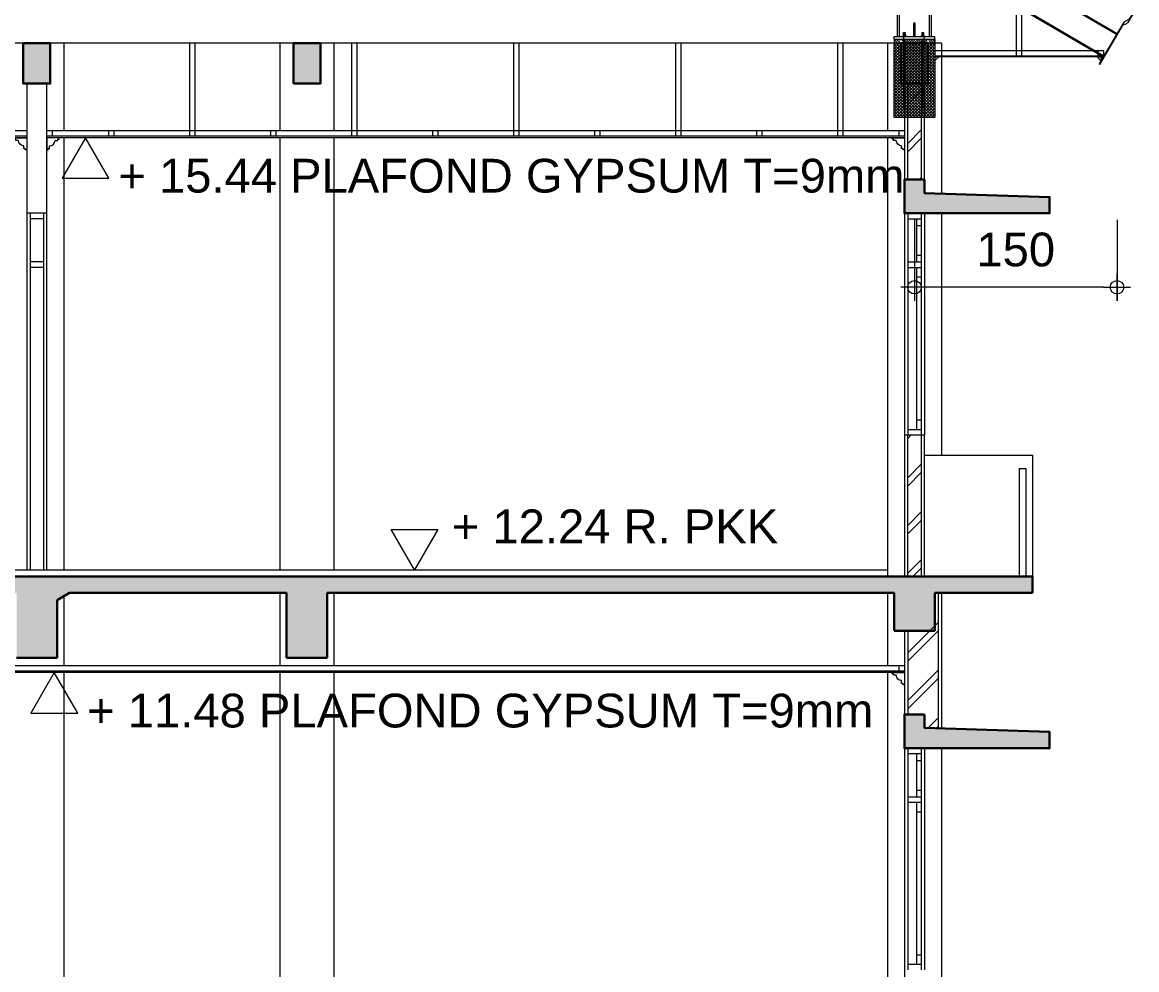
# Model space of a CAD drawing. Header units: millimetres. Extents: x -11 to 1625, y -267 to 180.
# Drawn here: x 1182.13 to 1190.38, y 158.82 to 165.83 of the extents above; entities that cross this region are included whole.
import ezdxf

# ---------------------------------------------------------------- set-up
doc = ezdxf.new("R2010")
doc.units = ezdxf.units.MM
for name, color, linetype, lineweight in [('ars', 11, 'Continuous', 5), ('blk', 1, 'Continuous', 30), ('kap', 71, 'Continuous', 15), ('kus', 63, 'Continuous', 15), ('lan', 7, 'Continuous', 15), ('not', 7, 'Continuous', 20), ('pla', 213, 'Continuous', 15), ('sol kol', 8, 'Continuous', 0), ('tem', 5, 'Continuous', 20), ('u', 6, 'Continuous', 20)]:
    doc.layers.add(name, color=color, linetype=linetype, lineweight=lineweight)
doc.styles.add('S', font='SIMPLEX', dxfattribs={"width": 1.1})
doc.styles.get("Standard").update_dxf_attribs({"font": 'ARIALUNI.TTF'})
doc.dimstyles.new('SK100', dxfattribs={"dimtxt": 0.25, "dimasz": 0.1, "dimexe": 0.1, "dimexo": 0, "dimgap": 0.15, "dimtad": 1, "dimdec": 0, "dimlfac": 100, "dimzin": 12, "dimdsep": 46, "dimtxsty": 'Standard', "dimblk": 'BULAT', "dimcen": 0.1, "dimclrd": 256, "dimclre": 256, "dimclrt": 256, "dimadec": 0, "dimazin": 3, "dimtfac": 1, "dimtdec": 0, "dimtofl": 0, "dimtmove": 0, "dimatfit": 3, "dimldrblk": 'BULAT', "dimfxl": 0, "dimtolj": 1, "dimtzin": 0, "dimlwd": -1, "dimlwe": -1, "dimarcsym": 0})

# ---------------------------------------------------------------- blocks, each defined once
blk = doc.blocks.new('PEILA')
blk.add_lwpolyline([(-0.1875, -0.3248), (0.1875, -0.3248), (0, 0)], close=True)
at = {"style": 'S', "width": 1.1, "flags": 4}
blk.add_attdef('CAT', (0.2652, -0.2887), '', height=0.2, dxfattribs=at)
blk = doc.blocks.new('PEIL')
blk.add_lwpolyline([(-0.1875, 0.3248), (0.1875, 0.3248), (0, 0)], close=True)
at = {"style": 'S', "width": 1.1, "flags": 4}
blk.add_attdef('CAT', (0.2652, 0.0361), '', height=0.2, dxfattribs=at)
blk = doc.blocks.new('BULAT')
for p, q in [((0, -1), (0, 1)), ((-1, 0), (1, 0))]:
    blk.add_line(p, q)
blk.add_circle((0, 0), 0.5)
blk = doc.blocks.new('*D1464')
at = {"layer": 'Defpoints', "color": 0, "ltscale": 0.15}
for p in [(1188.737, 164.3694), (1190.237, 164.3694), (1188.737, 163.8694)]:
    blk.add_point(p, dxfattribs=at)
at = {"layer": 'u', "ltscale": 0.15}
for p, q in [((1188.737, 164.3694), (1188.737, 163.7694)), ((1190.237, 164.3694), (1190.237, 163.7694)), ((1190.137, 163.8694), (1188.837, 163.8694))]:
    blk.add_line(p, q, dxfattribs=at)
at = {"layer": 'u', "ltscale": 0.15, "xscale": 0.1, "yscale": 0.1, "zscale": 0.1, "rotation": 180}
blk.add_blockref('BULAT', (1188.737, 163.8694), dxfattribs=at)
at = {"layer": 'u', "ltscale": 0.15, "xscale": 0.1, "yscale": 0.1, "zscale": 0.1}
blk.add_blockref('BULAT', (1190.237, 163.8694), dxfattribs=at)
at = {"layer": 'u', "ltscale": 0.15, "insert": (1189.487, 164.1472), "char_height": 0.25, "attachment_point": 5}
blk.add_mtext('\\A1;150', dxfattribs=at)
blk = doc.blocks.new('KUDA-2')
h = blk.add_hatch()
h.set_pattern_fill('ANSI31', color=256, scale=0.2, style=0)
h.set_pattern_definition([(135, (1012.7504, 147.303582), (0.0176776695, 0.0176776695), [])])
h.paths.add_polyline_path([(22.112, 1.16), (22.488, 1.16), (22.488, 1.1), (22.112, 1.1)])
h.paths.add_polyline_path([(22.6, 1.16), (22.6, 1.1), (22.512, 1.1), (22.512, 1.16)])
h.paths.add_polyline_path([(22, 1.1), (22, 1.16), (22.088, 1.16), (22.088, 1.1)])
at = {"ltscale": 0.01}
h = blk.add_hatch(dxfattribs=at)
h.set_pattern_fill('ANSI37,_O', color=256, scale=0.01)
h.set_pattern_definition([(135, (4195.188126, -744.958258), (0.0224506403, 0.0224506403), []), (45, (4195.188126, -744.958258), (0.0224506403, -0.0224506403), [])])
h.paths.add_polyline_path([(22.6, 0), (22, 0), (22, 1.1), (22.6, 1.1)])
at = {"ltscale": 10}
for p, q in [((11.55, 9.291), (25.3, 1.244)), ((22.05, 1.2), (22.05, 3.146)), ((22.08, 1.2), (22.08, 3.129)), ((22.52, 1.2), (22.52, 2.871)), ((22.55, 1.2), (22.55, 2.854)), ((22.55, 2.835), (25.292, 1.231)), ((22.55, 2.409), (25.106, 0.913)), ((22.55, 2.39), (25.098, 0.899)), ((25.3, 1.244), (25.098, 0.899))]:
    blk.add_line(p, q, dxfattribs=at)
at = {"color": 0, "linetype": 'Continuous'}
for p, q in [((22.29, 1.4), (22.31, 1.4)), ((22.29, 1.2), (22.29, 1.4)), ((22.31, 1.2), (22.31, 1.4))]:
    blk.add_line(p, q, dxfattribs=at)
for p, q in [((22, 1.2), (22.6, 1.2)), ((22, 1.16), (22, 1.2)), ((22, 1.16), (22.6, 1.16)), ((22.138, 1.255), (22.162, 1.254)), ((22.138, 1.252), (22.162, 1.25)), ((22.162, 1.247), (22.138, 1.249)), ((22.162, 1.244), (22.138, 1.246)), ((22.162, 1.241), (22.138, 1.242)), ((22.162, 1.238), (22.138, 1.239)), ((22.162, 1.235), (22.138, 1.236)), ((22.162, 1.232), (22.138, 1.233)), ((22.162, 1.228), (22.138, 1.23)), ((22.162, 1.225), (22.138, 1.226)), ((22.162, 1.222), (22.138, 1.223)), ((22.162, 1.219), (22.138, 1.22)), ((22.162, 1.216), (22.138, 1.217)), ((22.139, 1.253), (22.16, 1.252)), ((22.139, 1.25), (22.16, 1.249)), ((22.16, 1.246), (22.139, 1.247)), ((22.16, 1.243), (22.139, 1.244)), ((22.16, 1.24), (22.139, 1.241)), ((22.16, 1.236), (22.139, 1.237)), ((22.16, 1.233), (22.139, 1.234)), ((22.16, 1.23), (22.139, 1.231)), ((22.16, 1.227), (22.139, 1.228)), ((22.16, 1.224), (22.139, 1.225)), ((22.16, 1.221), (22.139, 1.221)), ((22.16, 1.217), (22.139, 1.218)), ((22.413, 1.255), (22.437, 1.254)), ((22.413, 1.252), (22.437, 1.25)), ((22.437, 1.247), (22.413, 1.249)), ((22.437, 1.244), (22.413, 1.246)), ((22.437, 1.241), (22.413, 1.242)), ((22.437, 1.238), (22.413, 1.239)), ((22.437, 1.235), (22.413, 1.236)), ((22.437, 1.232), (22.413, 1.233)), ((22.437, 1.228), (22.413, 1.23)), ((22.437, 1.225), (22.413, 1.226)), ((22.437, 1.222), (22.413, 1.223)), ((22.437, 1.219), (22.413, 1.22)), ((22.437, 1.216), (22.413, 1.217)), ((22.414, 1.253), (22.435, 1.252)), ((22.414, 1.25), (22.435, 1.249)), ((22.435, 1.246), (22.414, 1.247)), ((22.435, 1.243), (22.414, 1.244)), ((22.435, 1.24), (22.414, 1.241)), ((22.435, 1.236), (22.414, 1.237)), ((22.435, 1.233), (22.414, 1.234)), ((22.435, 1.23), (22.414, 1.231)), ((22.435, 1.227), (22.414, 1.228)), ((22.435, 1.224), (22.414, 1.225)), ((22.435, 1.221), (22.414, 1.221)), ((22.435, 1.217), (22.414, 1.218)), ((22.6, 1.16), (22.6, 1.2)), ((22, 1.1), (22.6, 1.1))]:
    blk.add_line(p, q)
at = {"color": 8}
for p, q in [((22, 1.16), (22, 1.1)), ((22.6, 1.16), (22.6, 1.1))]:
    blk.add_line(p, q, dxfattribs=at)
for points in [[(22.178, 1.2), (22.178, 1.203), (22.122, 1.203), (22.122, 1.2)], [(22.14, 1.214), (22.132, 1.215), (22.13, 1.214), (22.13, 1.205), (22.132, 1.203), (22.14, 1.205)], [(22.13, 1.215), (22.13, 1.203), (22.17, 1.203), (22.17, 1.215)], [(22.155, 1.215), (22.15, 1.215), (22.145, 1.215), (22.14, 1.214), (22.14, 1.205), (22.145, 1.203), (22.15, 1.203), (22.155, 1.203), (22.16, 1.205), (22.16, 1.214)], [(22.16, 1.214), (22.167, 1.215), (22.17, 1.214), (22.17, 1.205), (22.167, 1.203), (22.16, 1.205)], [(22.453, 1.2), (22.453, 1.203), (22.397, 1.203), (22.397, 1.2)], [(22.415, 1.214), (22.407, 1.215), (22.405, 1.214), (22.405, 1.205), (22.407, 1.203), (22.415, 1.205)], [(22.445, 1.215), (22.445, 1.203), (22.405, 1.203), (22.405, 1.215)], [(22.42, 1.215), (22.425, 1.215), (22.43, 1.215), (22.435, 1.214), (22.435, 1.205), (22.43, 1.203), (22.425, 1.203), (22.42, 1.203), (22.415, 1.205), (22.415, 1.214)], [(22.435, 1.214), (22.442, 1.215), (22.445, 1.214), (22.445, 1.205), (22.442, 1.203), (22.435, 1.205)], [(22.6, 0), (22, 0), (22, 1.1), (22.6, 1.1)]]:
    blk.add_lwpolyline(points, close=True)
for points in [[(22.139, 1.215), (22.138, 1.217), (22.139, 1.218), (22.138, 1.22), (22.139, 1.221), (22.138, 1.223), (22.139, 1.225), (22.138, 1.226), (22.139, 1.228), (22.138, 1.23), (22.139, 1.231), (22.138, 1.233), (22.139, 1.234), (22.138, 1.236), (22.139, 1.237), (22.138, 1.239), (22.139, 1.241), (22.138, 1.242), (22.139, 1.244), (22.138, 1.246), (22.139, 1.247), (22.138, 1.249), (22.139, 1.25), (22.138, 1.252), (22.139, 1.253), (22.138, 1.255), (22.16, 1.255), (22.162, 1.254), (22.16, 1.252), (22.162, 1.25), (22.16, 1.249), (22.162, 1.247), (22.16, 1.246), (22.162, 1.244), (22.16, 1.243), (22.162, 1.241), (22.16, 1.24), (22.162, 1.238), (22.16, 1.236), (22.162, 1.235), (22.16, 1.233), (22.162, 1.232), (22.16, 1.23), (22.162, 1.228), (22.16, 1.227), (22.162, 1.225), (22.16, 1.224), (22.162, 1.222), (22.16, 1.221), (22.162, 1.219), (22.16, 1.217), (22.162, 1.216), (22.161, 1.215)], [(22.138, 1.215), (22.138, 0.129)], [(22.162, 1.2), (22.162, 1.215)], [(22.162, 0.129), (22.162, 1.16)], [(22.414, 1.215), (22.413, 1.217), (22.414, 1.218), (22.413, 1.22), (22.414, 1.221), (22.413, 1.223), (22.414, 1.225), (22.413, 1.226), (22.414, 1.228), (22.413, 1.23), (22.414, 1.231), (22.413, 1.233), (22.414, 1.234), (22.413, 1.236), (22.414, 1.237), (22.413, 1.239), (22.414, 1.241), (22.413, 1.242), (22.414, 1.244), (22.413, 1.246), (22.414, 1.247), (22.413, 1.249), (22.414, 1.25), (22.413, 1.252), (22.414, 1.253), (22.413, 1.255), (22.435, 1.255), (22.437, 1.254), (22.435, 1.252), (22.437, 1.25), (22.435, 1.249), (22.437, 1.247), (22.435, 1.246), (22.437, 1.244), (22.435, 1.243), (22.437, 1.241), (22.435, 1.24), (22.437, 1.238), (22.435, 1.236), (22.437, 1.235), (22.435, 1.233), (22.437, 1.232), (22.435, 1.23), (22.437, 1.228), (22.435, 1.227), (22.437, 1.225), (22.435, 1.224), (22.437, 1.222), (22.435, 1.221), (22.437, 1.219), (22.435, 1.217), (22.437, 1.216), (22.436, 1.215)], [(22.413, 1.2), (22.413, 1.215)], [(22.413, 0.129), (22.413, 1.16)], [(22.437, 1.215), (22.437, 0.129)]]:
    blk.add_lwpolyline(points)

msp = doc.modelspace()

# ---------------------------------------------------------------- hatches: boundary and pattern name
at = {"layer": 'ars'}
h = msp.add_hatch(dxfattribs=at)
h.set_pattern_fill('TEMBOK', color=256, scale=0.25)
h.set_pattern_definition([(45, (1174.74117, 112.0977), (-0.1767767, 0.1767767), []), (45, (1174.80367, 112.0977), (-0.1767767, 0.1767767), [])])
h.paths.add_polyline_path([(1188.6869536, 164.6666993), (1188.7869536, 164.6666993), (1188.7869536, 165.3766993), (1188.6869536, 165.3766993)])
h.paths.add_polyline_path([(1188.7869536, 162.7766993), (1188.6869536, 162.7766993), (1188.6869536, 161.7266993), (1188.7869536, 161.7266993)])
h = msp.add_hatch(dxfattribs=at)
h.set_pattern_fill('TEMBOK', color=256, scale=0.25)
h.set_pattern_definition([(45, (1174.74117, 110.4477), (-0.1767767, 0.1767767), []), (45, (1174.80367, 110.4477), (-0.1767767, 0.1767767), [])])
h.paths.add_polyline_path([(1188.6869536, 160.7066993), (1188.8119536, 160.7066993), (1188.8119536, 160.6066993), (1188.9119536, 160.603456), (1188.9119536, 161.6066993), (1188.6869536, 161.3266993)])
at = {"layer": 'sol kol'}
h = msp.add_hatch(color=256, dxfattribs=at)
h.dxf.hatch_style = 1
h.paths.add_polyline_path([(1182.1369536, 165.3766993), (1182.3369536, 165.3766993), (1182.3369536, 165.6766993), (1182.1369536, 165.6766993)])
h = msp.add_hatch(color=256, dxfattribs=at)
h.dxf.hatch_style = 1
h.paths.add_polyline_path([(1182.1369536, 165.6766993), (1182.3369536, 165.6766993), (1182.3369536, 165.3766993), (1182.1369536, 165.3766993)])
h = msp.add_hatch(color=256, dxfattribs=at)
h.dxf.hatch_style = 1
h.paths.add_polyline_path([(1184.3369536, 165.6766993), (1184.1369536, 165.6766993), (1184.1369536, 165.3766993), (1184.3369536, 165.3766993)])
h = msp.add_hatch(color=256, dxfattribs=at)
h.dxf.hatch_style = 1
h.paths.add_polyline_path([(1184.3369536, 165.6766993), (1184.1369536, 165.6766993), (1184.1369536, 165.3766993), (1184.3369536, 165.3766993)])
h = msp.add_hatch(color=256, dxfattribs=at)
h.dxf.hatch_style = 1
h.paths.add_polyline_path([(1188.8369536, 165.6766993), (1188.6369536, 165.6766993), (1188.6369536, 165.3766993), (1188.8369536, 165.3766993)])
h = msp.add_hatch(color=256, dxfattribs=at)
h.dxf.hatch_style = 1
h.paths.add_polyline_path([(1188.8369536, 165.6766993), (1188.6369536, 165.6766993), (1188.6369536, 165.3766993), (1188.8369536, 165.3766993)])
h = msp.add_hatch(color=256, dxfattribs=at)
h.dxf.hatch_style = 1
h.paths.add_polyline_path([(1188.8119536, 164.5666993), (1188.8119536, 164.6666993), (1188.6619536, 164.6666993), (1188.6619536, 164.4166993), (1189.7369536, 164.4166993), (1189.7369536, 164.5366993)])
h = msp.add_hatch(color=256, dxfattribs=at)
h.dxf.hatch_style = 1
h.paths.add_polyline_path([(1182.0869536, 161.1266993), (1182.3869536, 161.1266993), (1182.3869536, 161.5517707), (1182.4785012, 161.6066993), (1184.0869536, 161.6066993), (1184.0869536, 161.1266993), (1184.3869536, 161.1266993), (1184.3869536, 161.6066993), (1188.5869536, 161.6066993), (1188.5869536, 161.3266993), (1188.8869536, 161.3266993), (1188.8869536, 161.6066993), (1189.6119536, 161.6066993), (1189.6119536, 161.7266993), (1180.4619536, 161.7266993), (1180.4619536, 160.9266993), (1180.5619536, 160.9266993), (1180.5619536, 161.1266993), (1180.6119536, 161.1266993), (1180.6119536, 161.6066993), (1182.0869536, 161.6066993)])
h = msp.add_hatch(color=256, dxfattribs=at)
h.dxf.hatch_style = 1
h.paths.add_polyline_path([(1188.8119536, 160.7066993), (1188.6619536, 160.7066993), (1188.6619536, 160.4566993), (1189.7369536, 160.4566993), (1189.7369536, 160.5766993), (1188.8119536, 160.6066993)])

# ---------------------------------------------------------------- linework, layer by layer
at = {"layer": 'ars'}
for p, q in [((1190.1359407, 165.5762809), (1188.8869536, 165.5762809)), ((1182.1619536, 164.9766993), (1180.6119536, 164.9766993)), ((1188.6619536, 164.9766993), (1182.3119536, 164.9766993)), ((1188.6619536, 164.9766993), (1182.3119536, 164.9766993)), ((1188.9119536, 161.6066993), (1188.9119536, 160.603456)), ((1188.6869536, 161.3266993), (1188.6869536, 160.7066993)), ((1188.6619536, 161.0166993), (1180.5619536, 161.0166993))]:
    msp.add_line(p, q, dxfattribs=at)
msp.add_lwpolyline([(1190.1104642, 165.51854), (1190.2846314, 165.8160288, 0.414213562), (1190.291472, 165.8178192, 0.296440068), (1190.3127929, 165.828516), (1190.3171084, 165.8259909), (1190.3196336, 165.8303064), (1190.3827617, 165.9381944), (1190.3568686, 165.9533452), (1190.3503675, 165.9362942), (1190.3658206, 165.919142), (1190.3271667, 165.8530813), (1190.286165, 165.8325106), (1190.104269, 165.5221698)], format="xyb", close=True, dxfattribs=at)
for points in [[(1188.6869536, 164.6666993), (1188.6869536, 165.3766993), (1188.7869536, 165.3766993), (1188.7869536, 164.6666993)], [(1188.6869536, 161.7266993), (1188.6869536, 162.7766993), (1188.7869536, 162.7766993), (1188.7869536, 161.7266993)]]:
    msp.add_lwpolyline(points, close=True, dxfattribs=at)
at = {"layer": 'blk'}
for p, q in [((1182.3369536, 165.6766993), (1182.1369536, 165.6766993)), ((1182.1369536, 165.6766993), (1182.1369536, 165.5266993)), ((1182.3369536, 165.3766993), (1182.3369536, 165.6766993)), ((1180.4619536, 161.7266993), (1189.6119536, 161.7266993)), ((1189.6119536, 161.7266993), (1189.6119536, 161.6066993)), ((1182.4785012, 161.6066993), (1182.3869536, 161.5517707)), ((1182.4785012, 161.6066993), (1184.0869536, 161.6066993)), ((1184.0869536, 161.6066993), (1184.0869536, 161.1266993)), ((1184.3869536, 161.6066993), (1188.5869536, 161.6066993)), ((1184.3869536, 161.6066993), (1184.3869536, 161.1266993)), ((1188.5869536, 161.6066993), (1188.5869536, 161.3266993)), ((1188.8869536, 161.6066993), (1189.6119536, 161.6066993)), ((1188.8869536, 161.6066993), (1188.8869536, 161.3266993)), ((1182.3869536, 161.5517707), (1182.3869536, 161.1266993)), ((1188.5869536, 161.3266993), (1188.8869536, 161.3266993)), ((1188.5869536, 161.3266993), (1188.8869536, 161.3266993)), ((1182.0869536, 161.1266993), (1182.3869536, 161.1266993)), ((1184.0869536, 161.1266993), (1184.3869536, 161.1266993))]:
    msp.add_line(p, q, dxfattribs=at)
for points in [[(1182.1369536, 165.3766993), (1182.3369536, 165.3766993), (1182.3369536, 165.6766993), (1182.1369536, 165.6766993)], [(1182.3369536, 165.3766993), (1182.1369536, 165.3766993), (1182.1369536, 165.6766993), (1182.3369536, 165.6766993)], [(1184.1369536, 165.3766993), (1184.3369536, 165.3766993), (1184.3369536, 165.6766993), (1184.1369536, 165.6766993)], [(1184.1369536, 165.3766993), (1184.3369536, 165.3766993), (1184.3369536, 165.6766993), (1184.1369536, 165.6766993)], [(1188.6369536, 165.3766993), (1188.8369536, 165.3766993), (1188.8369536, 165.6766993), (1188.6369536, 165.6766993)], [(1188.6369536, 165.3766993), (1188.8369536, 165.3766993), (1188.8369536, 165.6766993), (1188.6369536, 165.6766993)], [(1188.8119536, 164.6666993), (1188.6619536, 164.6666993), (1188.6619536, 164.4166993), (1189.7369536, 164.4166993), (1189.7369536, 164.5366993), (1188.8119536, 164.5666993)], [(1188.8119536, 160.7066993), (1188.6619536, 160.7066993), (1188.6619536, 160.4566993), (1189.7369536, 160.4566993), (1189.7369536, 160.5766993), (1188.8119536, 160.6066993)]]:
    msp.add_lwpolyline(points, close=True, dxfattribs=at)
at = {"layer": 'kap'}
for p, q in [((1189.4890065, 165.6202809), (1189.4890065, 165.5802809)), ((1189.5290065, 165.6202809), (1189.5290065, 165.5802809))]:
    msp.add_line(p, q, dxfattribs=at)
at = {"layer": 'kus'}
for p, q in [((1182.3119536, 164.4166993), (1182.1619536, 164.4166993)), ((1182.1869536, 164.4166993), (1182.1869536, 161.7766993)), ((1182.2869536, 164.4166993), (1182.2869536, 161.7766993)), ((1188.6869536, 164.4166993), (1188.6869536, 162.7766993)), ((1188.7869536, 164.4166993), (1188.7869536, 162.7766993)), ((1182.2869536, 164.3766993), (1182.1869536, 164.3766993)), ((1188.6869536, 164.3766993), (1188.7869536, 164.3766993)), ((1188.7519536, 164.3766993), (1188.7519536, 164.0566993)), ((1188.7519536, 164.3266993), (1188.7869536, 164.3266993)), ((1188.7519536, 164.1066993), (1188.7869536, 164.1066993)), ((1182.2869536, 164.0566993), (1182.1869536, 164.0566993)), ((1182.2869536, 164.0166993), (1182.1869536, 164.0166993)), ((1188.6869536, 164.0566993), (1188.7869536, 164.0566993)), ((1188.6869536, 164.0166993), (1188.7869536, 164.0166993)), ((1188.7519536, 164.0166993), (1188.7519536, 162.8166993)), ((1188.7519536, 163.9466993), (1188.7869536, 163.9466993)), ((1188.7519536, 162.8866993), (1188.7869536, 162.8866993)), ((1188.6869536, 162.8166993), (1188.7869536, 162.8166993)), ((1188.6869536, 160.4566993), (1188.6869536, 158.8166993)), ((1188.7869536, 160.4566993), (1188.7869536, 158.8166993)), ((1188.6869536, 160.4166993), (1188.7869536, 160.4166993)), ((1188.7519536, 160.4166993), (1188.7519536, 160.0966993)), ((1188.7519536, 160.3666993), (1188.7869536, 160.3666993)), ((1188.7519536, 160.1466993), (1188.7869536, 160.1466993)), ((1188.6869536, 160.0966993), (1188.7869536, 160.0966993)), ((1188.6869536, 160.0566993), (1188.7869536, 160.0566993)), ((1188.7519536, 160.0566993), (1188.7519536, 158.8566993)), ((1188.7519536, 159.9866993), (1188.7869536, 159.9866993)), ((1188.7519536, 158.9266993), (1188.7869536, 158.9266993)), ((1188.6869536, 158.8566993), (1188.7869536, 158.8566993))]:
    msp.add_line(p, q, dxfattribs=at)
at = {"layer": 'lan'}
for p, q in [((1182.1619536, 164.4166993), (1182.1619536, 161.7766993)), ((1182.3119536, 161.7766993), (1182.3119536, 164.4166993)), ((1188.6619536, 164.4166993), (1188.6619536, 162.7766993)), ((1188.8119536, 164.4166993), (1188.8119536, 162.7766993)), ((1188.8119536, 162.6266993), (1189.6119536, 162.6266993)), ((1189.6119536, 162.6266993), (1189.6119536, 161.7266993)), ((1189.5119536, 162.5266993), (1189.5619536, 162.5266993)), ((1189.5119536, 162.5266993), (1189.5119536, 161.7266993)), ((1189.5619536, 162.5266993), (1189.5619536, 161.7266993)), ((1180.5869536, 161.7766993), (1188.5369536, 161.7766993)), ((1182.4369536, 161.5817707), (1182.4369536, 161.0666993)), ((1188.6619536, 161.3266993), (1188.6619536, 160.7066993)), ((1188.9369536, 161.1266993), (1188.9369536, 160.7066993)), ((1182.4369536, 161.0166993), (1182.4369536, 157.8166993)), ((1188.6619536, 160.4566993), (1188.6619536, 157.7666993)), ((1188.8119536, 160.4566993), (1188.8119536, 158.8166993))]:
    msp.add_line(p, q, dxfattribs=at)
for points in [[(1188.9136203, 165.5696142), (1188.9136203, 165.5729476), (1188.9169536, 165.5729476), (1188.9169536, 165.5762809), (1188.8869536, 165.5762809), (1188.8869536, 165.5462809), (1188.8902869, 165.5462809), (1188.8902869, 165.5496142), (1188.8936203, 165.5496142), (1188.8936203, 165.5562809, 0.414213562), (1188.9069536, 165.5696142)], [(1190.0917109, 165.5696142), (1190.0917109, 165.5729476), (1190.0883776, 165.5729476), (1190.0883776, 165.5762809), (1190.1183776, 165.5762809), (1190.1183776, 165.5462809), (1190.1150443, 165.5462809), (1190.1150443, 165.5496142), (1190.1117109, 165.5496142), (1190.1117109, 165.5562809, -0.414213562), (1190.0983776, 165.5696142)], [(1182.0819536, 164.9566993), (1182.0819536, 164.9666993), (1182.0719536, 164.9666993), (1182.0719536, 164.9766993), (1182.1619536, 164.9766993), (1182.1619536, 164.8866993), (1182.1519536, 164.8866993), (1182.1519536, 164.8966993), (1182.1419536, 164.8966993), (1182.1419536, 164.9166993, -0.414213562), (1182.1019536, 164.9566993)], [(1182.0819536, 164.9566993), (1182.0819536, 164.9666993), (1182.0719536, 164.9666993), (1182.0719536, 164.9766993), (1182.1619536, 164.9766993), (1182.1619536, 164.8866993), (1182.1519536, 164.8866993), (1182.1519536, 164.8966993), (1182.1419536, 164.8966993), (1182.1419536, 164.9166993, -0.414213562), (1182.1019536, 164.9566993)], [(1182.3919536, 164.9566993), (1182.3919536, 164.9666993), (1182.4019536, 164.9666993), (1182.4019536, 164.9766993), (1182.3119536, 164.9766993), (1182.3119536, 164.8866993), (1182.3219536, 164.8866993), (1182.3219536, 164.8966993), (1182.3319536, 164.8966993), (1182.3319536, 164.9166993, 0.414213562), (1182.3719536, 164.9566993)], [(1182.3919536, 164.9566993), (1182.3919536, 164.9666993), (1182.4019536, 164.9666993), (1182.4019536, 164.9766993), (1182.3119536, 164.9766993), (1182.3119536, 164.8866993), (1182.3219536, 164.8866993), (1182.3219536, 164.8966993), (1182.3319536, 164.8966993), (1182.3319536, 164.9166993, 0.414213562), (1182.3719536, 164.9566993)], [(1188.5819536, 164.9566993), (1188.5819536, 164.9666993), (1188.5719536, 164.9666993), (1188.5719536, 164.9766993), (1188.6619536, 164.9766993), (1188.6619536, 164.8866993), (1188.6519536, 164.8866993), (1188.6519536, 164.8966993), (1188.6419536, 164.8966993), (1188.6419536, 164.9166993, -0.414213562), (1188.6019536, 164.9566993)], [(1188.5819536, 164.9566993), (1188.5819536, 164.9666993), (1188.5719536, 164.9666993), (1188.5719536, 164.9766993), (1188.6619536, 164.9766993), (1188.6619536, 164.8866993), (1188.6519536, 164.8866993), (1188.6519536, 164.8966993), (1188.6419536, 164.8966993), (1188.6419536, 164.9166993, -0.414213562), (1188.6019536, 164.9566993)], [(1188.5819536, 160.9966993), (1188.5819536, 161.0066993), (1188.5719536, 161.0066993), (1188.5719536, 161.0166993), (1188.6619536, 161.0166993), (1188.6619536, 160.9266993), (1188.6519536, 160.9266993), (1188.6519536, 160.9366993), (1188.6419536, 160.9366993), (1188.6419536, 160.9566993, -0.414213562), (1188.6019536, 160.9966993)]]:
    msp.add_lwpolyline(points, format="xyb", close=True, dxfattribs=at)
at = {"layer": 'pla'}
for p, q in [((1189.4890065, 165.964134), (1189.4890065, 165.5802809)), ((1189.5290065, 165.9407258), (1189.5290065, 165.5802809)), ((1183.3669536, 165.6766993), (1183.3669536, 164.9866993)), ((1183.4069536, 165.6766993), (1183.4069536, 164.9866993)), ((1184.5669536, 165.6766993), (1184.5669536, 164.9866993)), ((1184.6069536, 165.6766993), (1184.6069536, 164.9866993)), ((1185.7669536, 165.6766993), (1185.7669536, 164.9866993)), ((1185.8069536, 165.6766993), (1185.8069536, 164.9866993)), ((1186.9669536, 165.6766993), (1186.9669536, 164.9866993)), ((1187.0069536, 165.6766993), (1187.0069536, 164.9866993)), ((1188.1669536, 165.6766993), (1188.1669536, 164.9866993)), ((1188.2069536, 165.6766993), (1188.2069536, 164.9866993)), ((1190.1382815, 165.6202809), (1188.8869536, 165.6202809)), ((1190.1382815, 165.5802809), (1188.8869536, 165.5802809)), ((1190.0982815, 165.5802809), (1190.0982815, 165.6202809)), ((1190.1382815, 165.5802809), (1190.1382815, 165.6202809)), ((1188.8369536, 165.3766993), (1188.8519536, 165.3766993)), ((1182.1619536, 165.0266993), (1180.6119536, 165.0266993)), ((1182.1619536, 164.9866993), (1180.6119536, 164.9866993)), ((1188.6619536, 165.0266993), (1182.3119536, 165.0266993)), ((1188.6619536, 165.0266993), (1182.3119536, 165.0266993)), ((1188.6619536, 164.9866993), (1182.3119536, 164.9866993)), ((1188.6619536, 164.9866993), (1182.3119536, 164.9866993)), ((1182.3519536, 165.0266993), (1182.3519536, 164.9866993)), ((1182.7669536, 165.0266993), (1182.7669536, 164.9866993)), ((1182.8069536, 165.0266993), (1182.8069536, 164.9866993)), ((1183.9669536, 165.0266993), (1183.9669536, 164.9866993)), ((1184.0069536, 165.0266993), (1184.0069536, 164.9866993)), ((1185.1669536, 165.0266993), (1185.1669536, 164.9866993)), ((1185.2069536, 165.0266993), (1185.2069536, 164.9866993)), ((1186.3669536, 165.0266993), (1186.3669536, 164.9866993)), ((1186.4069536, 165.0266993), (1186.4069536, 164.9866993)), ((1187.5669536, 165.0266993), (1187.5669536, 164.9866993)), ((1187.6069536, 165.0266993), (1187.6069536, 164.9866993)), ((1188.6219536, 165.0266993), (1188.6219536, 164.9866993)), ((1188.6219536, 165.0266993), (1188.6219536, 164.9866993)), ((1188.6619536, 161.0666993), (1180.5619536, 161.0666993)), ((1188.6619536, 161.0266993), (1180.5619536, 161.0266993)), ((1188.6219536, 161.0666993), (1188.6219536, 161.0266993))]:
    msp.add_line(p, q, dxfattribs=at)
at = {"layer": 'tem'}
for p, q in [((1188.9369536, 165.6766993), (1177.5369536, 165.6766993)), ((1188.9369536, 165.6766993), (1177.5369536, 165.6766993)), ((1182.4369536, 165.6766993), (1182.4369536, 165.0266993)), ((1184.0369536, 165.6766993), (1184.0369536, 165.0266993)), ((1184.0369536, 165.6766993), (1184.0369536, 165.0266993)), ((1184.4369536, 165.6766993), (1184.4369536, 165.0266993)), ((1184.4369536, 165.6766993), (1184.4369536, 165.0266993)), ((1188.5369536, 165.6766993), (1188.5369536, 165.0266993)), ((1188.5369536, 165.6766993), (1188.5369536, 165.0266993)), ((1188.9369536, 165.6766993), (1188.9369536, 164.5626452)), ((1182.1619536, 165.3766993), (1182.1619536, 164.4166993)), ((1182.3119536, 164.4166993), (1182.3119536, 165.3766993)), ((1188.6619536, 165.3766993), (1188.6619536, 164.6666993)), ((1188.8119536, 164.6666993), (1188.8119536, 165.3766993)), ((1182.4369536, 164.9766993), (1182.4369536, 161.7766993)), ((1184.0369536, 164.9766993), (1184.0369536, 161.7766993)), ((1184.4369536, 164.9766993), (1184.4369536, 161.7766993)), ((1188.5369536, 164.9766993), (1188.5369536, 161.7266993)), ((1188.9369536, 164.4166993), (1188.9369536, 162.6266993)), ((1188.6619536, 162.7766993), (1188.6619536, 161.7266993)), ((1188.6619536, 162.7766993), (1188.8119536, 162.7766993)), ((1188.8119536, 161.7266993), (1188.8119536, 162.7766993)), ((1184.0369536, 161.6066993), (1184.0369536, 161.0666993)), ((1184.4369536, 161.6066993), (1184.4369536, 161.0666993)), ((1188.5369536, 161.6066993), (1188.5369536, 161.0666993)), ((1188.9369536, 161.6066993), (1188.9369536, 160.6026452)), ((1184.0369536, 161.0166993), (1184.0369536, 157.8166993)), ((1184.4369536, 161.0166993), (1184.4369536, 157.8166993)), ((1188.5369536, 161.0166993), (1188.5369536, 157.8166993)), ((1188.9369536, 160.4566993), (1188.9369536, 157.2666993))]:
    msp.add_line(p, q, dxfattribs=at)
at = {"layer": 'u'}
msp.add_lwpolyline([(1190.2369536, 165.7488922), (1190.1359385, 165.5762771)], dxfattribs=at)

# ---------------------------------------------------------------- block references
at = {"layer": 'ars', "xscale": 0.5, "yscale": 0.5, "zscale": 0.5}
msp.add_blockref('KUDA-2', (1177.5869536, 165.1266993), dxfattribs=at)
at = {"layer": 'not'}
ref = msp.add_blockref('PEILA', (1182.5976443, 164.9766993), dxfattribs=dict(at, xscale=0.9237604307034012, yscale=0.9237604307034012, zscale=0.9237604307034012))
ref.add_attrib('CAT', '+ 15.44 PLAFOND GYPSUM T=9mm', (1182.8409897, 164.5701474), dxfattribs={"layer": '0', "height": 0.25, "flags": 4})
ref = msp.add_blockref('PEIL', (1185.0341046, 161.7766993), dxfattribs=dict(at, xscale=0.9237604307034012, yscale=0.9237604307034012, zscale=0.9237604307034012))
ref.add_attrib('CAT', '+ 12.24 R. PKK', (1185.3107782, 161.9740052), dxfattribs={"layer": '0', "height": 0.25, "flags": 4})
ref = msp.add_blockref('PEILA', (1182.366697, 161.0166993), dxfattribs=dict(at, xscale=0.9237604307034012, yscale=0.9237604307034012, zscale=0.9237604307034012))
ref.add_attrib('CAT', '+ 11.48 PLAFOND GYPSUM T=9mm', (1182.6100423, 160.6101474), dxfattribs={"layer": '0', "height": 0.25, "flags": 4})

# ---------------------------------------------------------------- dimensions: what is measured, and where the dimension line sits
at = {"layer": 'u', "ltscale": 0.15}
dim = msp.add_linear_dim(base=(1188.7369536, 163.8694475), p1=(1190.2369536, 164.3694475), p2=(1188.7369536, 164.3694475), angle=180, dimstyle='SK100', dxfattribs=at)
dim.commit()
dim.dimension.update_dxf_attribs({"geometry": '*D1464', "text_midpoint": (1189.4869536, 163.8694475), "dimtype": 160})

doc.saveas('drawing.dxf')
